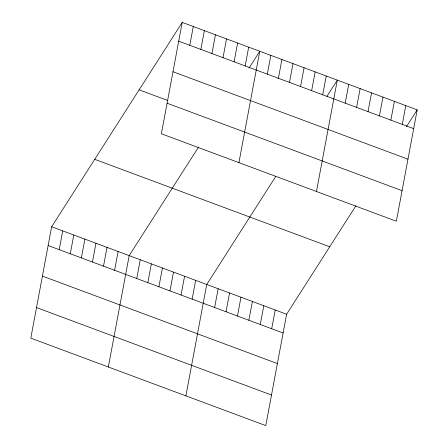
<?xml version="1.0" encoding="UTF-8"?>
<svg xmlns="http://www.w3.org/2000/svg" width="448" height="448" viewBox="0 0 448 448"><rect width="100%" height="100%" fill="white"/><g stroke="black" fill="none" stroke-linecap="round" stroke-linejoin="round"><path stroke-width="0.67" d="M182.218 22.4L161.375 133.778L396.357 221.234L417.2 109.855L182.218 22.4L51.643 226.766L30.8 338.145L265.782 425.6L286.625 314.222L355.981 205.671M59.209 249.665L62.72 230.888M70.286 253.786L73.797 235.01M81.362 257.908L84.879 239.137M92.439 262.03L95.956 243.258M103.516 266.157L107.033 247.38M114.598 270.278L118.11 251.502M108.343 367.007L129.186 255.629L198.542 147.073M136.752 278.522L140.263 259.75M189.784 45.298L193.295 26.522M147.829 282.649L151.34 263.872M200.861 49.42L204.378 30.643M158.906 286.77L162.422 267.994M211.938 53.542L215.454 34.77M169.982 290.892L173.499 272.121M223.014 57.663L226.531 38.892M181.059 295.014L184.576 276.242M234.097 61.79L237.608 43.014M192.142 299.141L195.653 280.364M245.174 65.912L248.685 47.135M185.886 395.864L206.73 284.486L275.716 176.512M238.918 162.641L259.762 51.262L248.993 68.118M214.631 307.507L218.142 288.736M267.327 74.155L270.838 55.384M226.044 311.758L229.555 292.981M278.404 78.282L281.921 59.506M237.457 316.002L240.974 297.231M289.481 82.404L292.998 63.627M248.87 320.253L252.386 301.476M300.558 86.526L304.074 67.754M260.282 324.503L263.799 305.726M311.64 90.647L315.151 71.876M271.695 328.748L275.212 309.977M322.717 94.774L326.228 75.998M316.462 191.498L337.305 80.119L326.894 96.421M345.206 103.141L348.718 84.37M356.619 107.391L360.136 88.614M368.032 111.642L371.549 92.865M379.445 115.886L382.962 97.115M390.858 120.137L394.374 101.36M402.276 124.382L405.787 105.61M406.426 126.717L417.2 109.855M178.707 41.177L413.689 128.632M172.99 71.736L407.966 159.191M139.132 89.841L167.798 100.514M167.093 103.219L402.074 190.674M94.735 159.326L329.717 246.781M51.643 226.766L286.625 314.222M48.132 245.538L283.108 332.998M42.409 276.097L277.39 363.558M36.518 307.586L271.499 395.041"/></g></svg>
